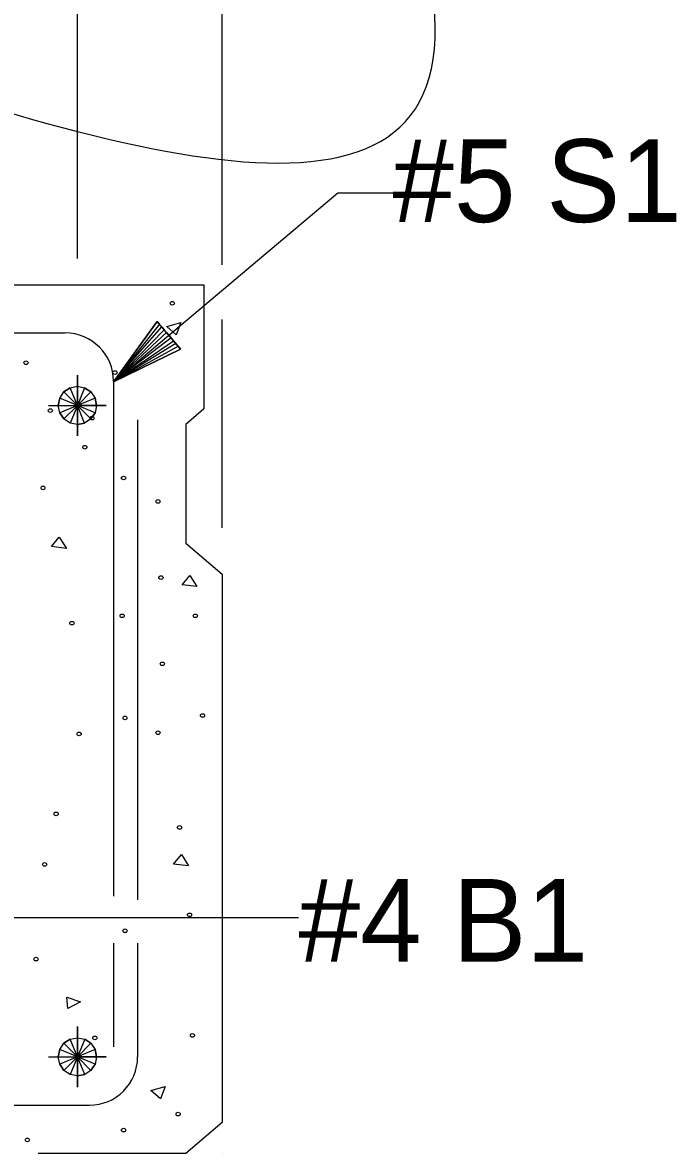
# Model space of a CAD drawing. Extents: x 0 to 38.2, y 0 to 28.1.
# Drawn here: x 22.5 to 23.629, y 3.222 to 5.175 of the extents above; entities that cross this region are included whole.
import ezdxf

# ---------------------------------------------------------------- set-up
doc = ezdxf.new("R2010")
doc.units = 0
for name, color, linetype in [('Dimension Lines', 7, 'Continuous'), ('Rebar Lines', 7, 'Continuous'), ('Sup Concrete Girder Lines', 7, 'Continuous'), ('Text', 7, 'Continuous'), ('User Information Notes', 7, 'Continuous')]:
    doc.layers.add(name, color=color, linetype=linetype)

msp = doc.modelspace()

# ---------------------------------------------------------------- linework, layer by layer
at = {"layer": 'Dimension Lines'}
for p, q in [((22.8444, 4.7563), (22.8444, 6.7106)), ((22.5944, 4.7676), (22.5944, 5.4199)), ((22.8444, 4.3021), (22.8444, 4.6622))]:
    msp.add_line(p, q, dxfattribs=at)
for points in [[(22.6569, 4.5543), (23.0445, 4.8805), (23.1419, 4.8805)], [(22.7525, 4.6348), (22.7566, 4.6301), (22.6569, 4.5543), (22.7606, 4.6253), (22.7646, 4.6205), (22.6569, 4.5543), (22.7686, 4.6157), (22.7727, 4.6109), (22.6569, 4.5543), (22.7324, 4.6587), (22.7364, 4.654), (22.6569, 4.5543), (22.7404, 4.6492), (22.7445, 4.6444), (22.6569, 4.5543), (22.7485, 4.6396), (22.7727, 4.6109), (22.7324, 4.6587), (22.6569, 4.5543), (22.7727, 4.6109)], [(22.5446, 4.5137), (22.5944, 4.5137), (22.6442, 4.5137), (22.5944, 4.5137), (22.5944, 4.5659), (22.5944, 4.5137), (22.5944, 4.4614), (22.5944, 4.5137)], [(21.0298, 4.495), (21.4719, 3.6293), (22.9764, 3.6293)], [(21.6676, 4.4893), (21.4719, 3.6293), (22.9764, 3.6293)], [(22.5446, 3.3887), (22.5944, 3.3887), (22.6442, 3.3887), (22.5944, 3.3887), (22.5944, 3.441), (22.5944, 3.3887), (22.5944, 3.3365), (22.5944, 3.3887)]]:
    msp.add_lwpolyline(points, dxfattribs=at)
msp.add_spline([(21.9695, 5.1864), (23.2116, 5.1864), (23.2116, 5.5744), (23.3951, 5.5744)], degree=3, dxfattribs=at)
at = {"layer": 'Rebar Lines'}
for p, q in [((20.1152, 4.6387), (22.5736, 4.6387)), ((22.6569, 4.5554), (22.6569, 3.6662)), ((22.6984, 4.4889), (22.6984, 3.6597)), ((22.6569, 3.5851), (22.6569, 3.4058)), ((22.6984, 3.5851), (22.6984, 3.3886)), ((20.0736, 3.3053), (22.6152, 3.3053))]:
    msp.add_line(p, q, dxfattribs=at)
for points in [[(22.5944, 4.5467), (22.607, 4.5442), (22.6178, 4.5371), (22.6249, 4.5263), (22.6274, 4.5137), (22.6249, 4.501), (22.6178, 4.4903), (22.607, 4.4832), (22.5944, 4.4806), (22.5817, 4.4832), (22.571, 4.4903), (22.5639, 4.501), (22.5613, 4.5137), (22.5639, 4.5263), (22.571, 4.5371), (22.5817, 4.5442), (22.5944, 4.5467), (22.5944, 4.5137), (22.5944, 4.4806), (22.607, 4.4832), (22.5944, 4.5137), (22.6178, 4.4903), (22.6249, 4.501), (22.5944, 4.5137), (22.6274, 4.5137), (22.6249, 4.5263), (22.5944, 4.5137), (22.6178, 4.5371), (22.607, 4.5442), (22.5944, 4.5137), (22.5817, 4.5442), (22.571, 4.5371), (22.5944, 4.5137), (22.5639, 4.5263), (22.5613, 4.5137), (22.5944, 4.5137), (22.5639, 4.501), (22.571, 4.4903), (22.5944, 4.5137), (22.5817, 4.4832)], [(22.5944, 3.4218), (22.6071, 3.4193), (22.6178, 3.4121), (22.6249, 3.4014), (22.6274, 3.3887), (22.6249, 3.3761), (22.6178, 3.3654), (22.6071, 3.3583), (22.5944, 3.3557), (22.5818, 3.3583), (22.571, 3.3654), (22.5639, 3.3761), (22.5613, 3.3887), (22.5639, 3.4014), (22.571, 3.4121), (22.5817, 3.4193), (22.5944, 3.4218), (22.5944, 3.3887), (22.5944, 3.3557), (22.6071, 3.3583), (22.5944, 3.3887), (22.6178, 3.3654), (22.6249, 3.3761), (22.5944, 3.3887), (22.6274, 3.3887), (22.6249, 3.4014), (22.5944, 3.3887), (22.6178, 3.4121), (22.6071, 3.4193), (22.5944, 3.3887), (22.5817, 3.4193), (22.571, 3.4121), (22.5944, 3.3887), (22.5639, 3.4014), (22.5613, 3.3887), (22.5944, 3.3887), (22.5639, 3.3761), (22.571, 3.3654), (22.5944, 3.3887), (22.5818, 3.3583)]]:
    msp.add_lwpolyline(points, dxfattribs=at)
for centre, start, end in [((22.5736, 4.5554), 0, 90), ((22.6152, 3.3886), 270, 360)]:
    msp.add_arc(centre, 0.0833, start, end, dxfattribs=at)
at = {"layer": 'Sup Concrete Girder Lines'}
for points in [[(20.4205, 4.7219), (21.3443, 4.7219), (22.8131, 4.7219), (22.8131, 4.5077), (22.7818, 4.4808), (22.7819, 4.2756), (22.8444, 4.222), (22.8444, 3.2756), (22.7819, 3.222), (22.5268, 3.222)], [(22.765, 4.6358), (22.7487, 4.6498), (22.7731, 4.6568), (22.765, 4.6358)], [(22.55, 4.2699), (22.5632, 4.2861), (22.5755, 4.2667), (22.55, 4.2699)], [(22.7755, 4.204), (22.7888, 4.2202), (22.801, 4.2008), (22.7755, 4.204)], [(22.7607, 3.7217), (22.774, 3.7379), (22.7862, 3.7185), (22.7607, 3.7217)], [(22.578, 3.4722), (22.576, 3.4919), (22.6, 3.4838), (22.578, 3.4722)], [(22.7377, 3.3163), (22.7214, 3.3304), (22.7458, 3.3373), (22.7377, 3.3163)]]:
    msp.add_lwpolyline(points, dxfattribs=at)
for centre in [(22.7585, 4.69), (22.5057, 4.5874), (22.6593, 4.5704), (22.5478, 4.5046), (22.6197, 4.4918), (22.6073, 4.4414), (22.5351, 4.3711), (22.6742, 4.3883), (22.7337, 4.3479), (22.7387, 4.2162), (22.585, 4.1376), (22.6717, 4.1503), (22.7982, 4.1503), (22.7412, 4.0674), (22.6767, 3.9739), (22.8106, 3.9782), (22.5974, 3.9463), (22.7337, 3.9485), (22.5577, 3.8082), (22.7709, 3.7849), (22.5379, 3.7211), (22.7882, 3.634), (22.6767, 3.6064), (22.523, 3.5575), (22.6246, 3.4215), (22.7932, 3.4258), (22.7684, 3.2898), (22.6742, 3.2622), (22.5081, 3.2452)]:
    msp.add_ellipse(centre, major_axis=(-0.00364, 0), ratio=0.8571, dxfattribs=at)
at = {"layer": 'User Information Notes'}
msp.add_line((22.8444, 3.222), (22.8444, 3.222), dxfattribs=at)

# ---------------------------------------------------------------- texts
at = {"layer": 'Text'}
for s, p in [('#5 S1', (23.1384, 4.8303)), ('#4 B1', (22.9764, 3.5529))]:
    msp.add_text(s, height=0.14302, dxfattribs=at).set_placement(p)

doc.saveas('drawing.dxf')
